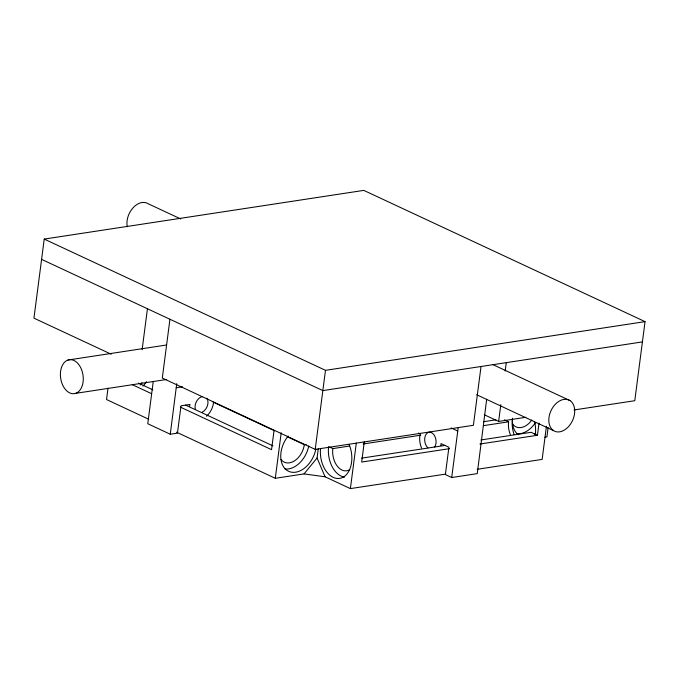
<?xml version="1.0" encoding="UTF-8"?>
<svg xmlns="http://www.w3.org/2000/svg" width="679" height="679" viewBox="0 0 679 679"><rect width="100%" height="100%" fill="white"/><g stroke="black" fill="none" stroke-linecap="round" stroke-linejoin="round"><path stroke-width="1.02" d="M440.926 445.619L441.002 443.574L448.912 447.266L445.373 474.57L451.696 477.524L477.261 473.628L486.682 399.227M189.534 406.449L189.993 404.455L181.004 405.821L177.457 433.134L170.268 434.229L176.735 383.643M574.035 409.963L634.78 400.703L645.05 321.634L363.791 190.392L44.22 239.084L33.95 318.154L111.195 354.2M108.012 388.167L106.535 399.541L148.718 419.232M142.123 349.702L147.445 308.75M153.267 381.377L147.767 423.73L170.268 434.229M169.945 319.257L162.306 378.05L315.209 449.396L473.399 425.292L481.029 366.499M274.053 430.41L271.549 449.668L180.275 407.069M445.738 474.078L350.389 488.608L325.08 476.794L304.048 473.908L275.292 478.288L281.199 432.778M315.209 449.396L325.479 370.327L44.22 239.084M325.08 476.794L317.076 458.011L318.264 448.887M350.389 488.608L356.305 443.098M364.309 441.774L361.669 462.051L449.557 448.658M451.696 477.524L458.164 427.931M525.86 417.296L498.632 421.447L500.813 404.65M505.176 371.057L506.271 362.654M479.892 444.032L537.437 435.264L539.016 423.102M546.434 426.293L542.139 459.394L477.176 469.291M548.131 427.592L546.926 436.903L544.872 437.217M304.048 473.908L317.076 458.011M68.027 360.014L166.414 345.017M75.632 393.353L166.686 379.476M176.302 387.743L182.515 386.792M325.479 370.327L645.05 321.634M642.419 341.91L322.848 390.603L41.589 259.361M287.972 437.055L304.302 444.677L306.221 444.38M483.448 421.735L496.001 419.817M329.468 447.02L332.846 448.598L349.583 446.044M363.18 443.973L420.725 435.205M483.499 425.64L508.605 421.812A17.162 11.28 81.3 0 0 510.413 434.823M361.618 458.138L445.322 445.39M480.893 439.967L531.114 432.319L537.437 435.264M180.767 218.969L148.09 203.725A17.162 11.84 -65 0 0 133.033 207.833A17.162 11.84 -65 0 0 127.262 226.744M493.098 364.716L569.978 400.593A17.162 11.84 -65 0 1 566.328 428.687A17.162 11.84 -65 0 1 548.98 417.56A17.162 11.84 -65 0 1 569.978 400.593M476.666 394.754L553.546 430.63M504.387 419.851L508.605 421.812M484.297 414.759L498.632 421.447M451.111 427.948L457.731 431.038M418.51 433.075L420.267 433.898L419.834 435.782A16.084 10.575 81.3 0 0 421.523 447.97M213.028 402.078L274.52 430.775M138.457 383.109L152.868 389.839M185.537 405.083L272.975 445.882M132.227 384.654L151.442 393.625M176.532 432.2L275.292 478.288M535.799 433.143A23.595 16.288 -65 0 1 534.297 434.178M518.247 434.764A23.595 16.288 -65 0 1 512.56 418.247M514.139 434.662A23.595 15.507 81.3 0 1 512.382 418.629M141.979 382.608A23.595 16.288 -65 0 1 140.18 385.035M304.302 444.677A17.162 11.84 -65 0 1 294.465 460.863A17.162 11.84 -65 0 1 280.996 459.471M308.775 445.891A23.595 16.288 -65 0 1 285.027 468.994M534.704 422.168A23.595 15.507 81.3 0 1 535.332 434.288M344.482 477.159A23.595 15.507 81.3 0 1 328.628 446.629M146.409 381.632A17.162 11.84 -65 0 1 142.938 386.122M535.391 422.771A23.595 16.288 -65 0 1 516.719 433.694M531.818 420.012A17.162 11.84 -65 0 1 512.687 424.163M349.71 469.647A17.162 11.28 81.3 0 1 337.429 466.329A17.162 11.28 81.3 0 1 332.846 448.598M349.091 444.397A23.595 15.507 81.3 0 1 339.678 478.381A23.595 15.507 81.3 0 1 320.522 448.819M315.811 449.175A23.595 16.288 -65 0 1 288.499 471.251A23.595 16.288 -65 0 1 288.176 436.028M427.906 447.851A8.581 5.636 81.3 0 1 425.453 435.46A8.581 5.636 81.3 0 1 433.711 434.458A8.581 5.636 81.3 0 1 434.721 447.028M213.503 402.8A16.084 11.102 -65 0 1 206.535 416.252M206.781 398.2A8.581 5.924 -65 0 1 202.155 412.204M195.459 409.522A8.581 5.924 -65 0 1 202.571 396.519M61.509 367.415A17.162 11.28 81.3 0 0 72.712 393.71A17.162 11.28 81.3 0 0 81.276 368.926A17.162 11.28 81.3 0 0 61.509 367.415"/></g></svg>
